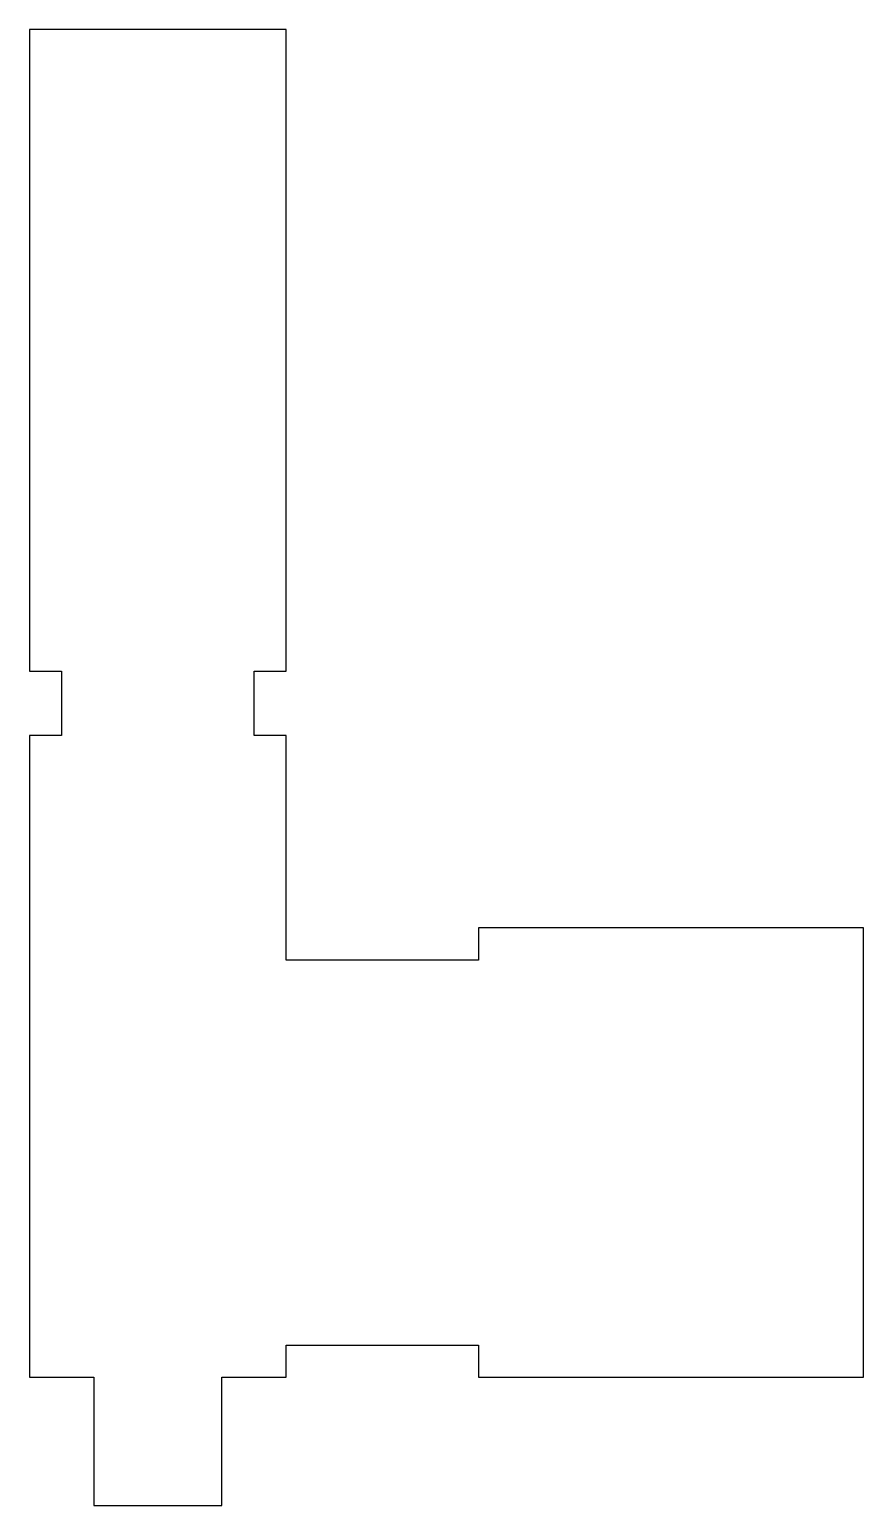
# Model space of a CAD drawing. Extents: x 0 to 13, y 0 to 23.
import ezdxf

# ---------------------------------------------------------------- set-up
doc = ezdxf.new("R2010")
doc.units = 0
doc.layers.add('Layer_1', color=7, linetype='CONTINUOUS')

msp = doc.modelspace()

# ---------------------------------------------------------------- linework, layer by layer
at = {"layer": 'Layer_1', "color": 7}
for p, q in [((0, 23), (0.000223, 13.000004)), ((4.000175, 23), (0, 23)), ((4.000226, 13.000004), (4.000175, 23)), ((0.000223, 13.000004), (0.500225, 13.000004)), ((0.500225, 13.000004), (0.500225, 12.000006)), ((3.500224, 12.000006), (3.500224, 13.000004)), ((3.500224, 13.000004), (4.000226, 13.000004)), ((0.000226, 12.000006), (0.000006, 2.000138)), ((0.500225, 12.000006), (0.000226, 12.000006)), ((4.000226, 12.000006), (3.500224, 12.000006)), ((4.000223, 8.499998), (4.000226, 12.000006)), ((13.000008, 9.000124), (7.000223, 9.000012)), ((7.000223, 9.000012), (7.000223, 8.499998)), ((13.000008, 2.000138), (13.000008, 9.000124)), ((7.000223, 8.499998), (4.000223, 8.499998)), ((4.000226, 1.999997), (4.000223, 2.50001)), ((4.000223, 2.50001), (7.000223, 2.50001)), ((7.000223, 2.50001), (7.000223, 1.999997)), ((0.000006, 2.000138), (1.000173, 1.999997)), ((1.000173, 1.999997), (1.000108, 0.000001)), ((3.00011, 0.000001), (3.000175, 1.999997)), ((3.000175, 1.999997), (4.000226, 1.999997)), ((7.000223, 1.999997), (13.000008, 2.000138)), ((1.000108, 0.000001), (3.00011, 0.000001))]:
    msp.add_line(p, q, dxfattribs=at)

doc.saveas('drawing.dxf')
